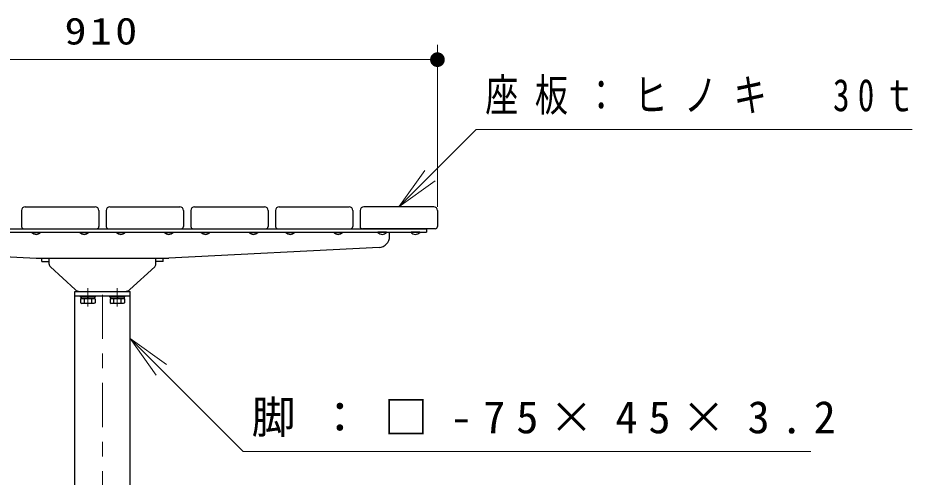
# Model space of a CAD drawing. Units: millimetres at full size, sheet at 1:20; details may follow other scales. Extents: x -7700 to 0, y 0 to 5340.
# Drawn here: x -2402 to -1187, y 2219 to 2843 of the extents above; entities that cross this region are included whole.
import ezdxf

# ---------------------------------------------------------------- set-up
doc = ezdxf.new("R2010")
doc.units = ezdxf.units.MM
doc.header["$LTSCALE"] = 20
doc.linetypes.add('USER2', pattern=[6, 3, -1, 1, -1])
doc.layers.add('layer1', color=7, linetype='Continuous', lineweight=25)
doc.styles.add('ＭＳ ゴシック', font='')
doc.styles.get('ＭＳ ゴシック').set_extended_font_data('MS Gothic')

# ---------------------------------------------------------------- blocks, each defined once
blk = doc.blocks.new('open_arrow')
at = {"color": 0, "linetype": 'Continuous', "lineweight": -2}
blk.add_lwpolyline([(7.5, 1.25), (0, 0), (7.5, -1.25)], dxfattribs=at)
blk = doc.blocks.new('filled_dot')
at = {"color": 0, "linetype": 'Continuous', "lineweight": -2, "const_width": 1.25}
blk.add_lwpolyline([(-0.625, 0, 1), (0.625, 0, 1)], format="xyb", close=True, dxfattribs=at)

msp = doc.modelspace()

# ---------------------------------------------------------------- linework, layer by layer
at = {"layer": 'layer1', "lineweight": 13}
for p, q in [((-1831.76, 2586.39), (-1831.76, 2806.39)), ((-2741.76, 2786.39), (-1831.76, 2786.39))]:
    msp.add_line(p, q, dxfattribs=at)
at = {"layer": 'layer1', "color": 3}
for p, q in [((-2396.76, 2581.39), (-2396.76, 2559.39)), ((-2391.76, 2586.39), (-2296.76, 2586.39)), ((-2291.76, 2581.39), (-2291.76, 2559.39)), ((-2281.76, 2581.39), (-2281.76, 2559.39)), ((-2276.76, 2586.39), (-2181.76, 2586.39)), ((-2176.76, 2581.39), (-2176.76, 2559.39)), ((-2166.76, 2581.39), (-2166.76, 2559.39)), ((-2161.76, 2586.39), (-2066.76, 2586.39)), ((-2061.76, 2581.39), (-2061.76, 2559.39)), ((-2051.76, 2581.39), (-2051.76, 2559.39)), ((-2046.76, 2586.39), (-1951.76, 2586.39)), ((-1946.76, 2581.39), (-1946.76, 2559.39)), ((-1936.76, 2581.39), (-1936.76, 2559.39)), ((-1836.76, 2586.39), (-1931.76, 2586.39)), ((-1831.76, 2581.39), (-1831.76, 2559.39)), ((-2393.76, 2556.39), (-2294.76, 2556.39)), ((-2278.76, 2556.39), (-2179.76, 2556.39)), ((-2163.76, 2556.39), (-2064.76, 2556.39)), ((-2048.76, 2556.39), (-1949.76, 2556.39)), ((-1834.76, 2556.39), (-1933.76, 2556.39))]:
    msp.add_line(p, q, dxfattribs=at)
at = {"layer": 'layer1'}
msp.add_line((-2726.76, 2556.39), (-1846.76, 2556.39), dxfattribs=at)
at = {"layer": 'layer1', "color": 140}
for p, q in [((-2726.76, 2551.89), (-1846.76, 2551.89)), ((-2382.66, 2551.89), (-2370.86, 2551.89)), ((-2382.66, 2551.89), (-2382.66, 2551.39)), ((-2382.66, 2551.39), (-2370.86, 2551.39)), ((-2370.86, 2551.89), (-2370.86, 2551.39)), ((-2317.66, 2551.89), (-2305.86, 2551.89)), ((-2317.66, 2551.89), (-2317.66, 2551.39)), ((-2317.66, 2551.39), (-2305.86, 2551.39)), ((-2305.86, 2551.89), (-2305.86, 2551.39)), ((-2267.66, 2551.89), (-2255.86, 2551.89)), ((-2267.66, 2551.89), (-2267.66, 2551.39)), ((-2267.66, 2551.39), (-2255.86, 2551.39)), ((-2255.86, 2551.89), (-2255.86, 2551.39)), ((-2202.66, 2551.89), (-2190.86, 2551.89)), ((-2202.66, 2551.89), (-2202.66, 2551.39)), ((-2202.66, 2551.39), (-2190.86, 2551.39)), ((-2190.86, 2551.89), (-2190.86, 2551.39)), ((-2152.66, 2551.89), (-2140.86, 2551.89)), ((-2152.66, 2551.89), (-2152.66, 2551.39)), ((-2152.66, 2551.39), (-2140.86, 2551.39)), ((-2140.86, 2551.89), (-2140.86, 2551.39)), ((-2087.66, 2551.89), (-2075.86, 2551.89)), ((-2087.66, 2551.89), (-2087.66, 2551.39)), ((-2087.66, 2551.39), (-2075.86, 2551.39)), ((-2075.86, 2551.89), (-2075.86, 2551.39)), ((-2037.66, 2551.89), (-2025.86, 2551.89)), ((-2037.66, 2551.89), (-2037.66, 2551.39)), ((-2037.66, 2551.39), (-2025.86, 2551.39)), ((-2025.86, 2551.89), (-2025.86, 2551.39)), ((-1972.66, 2551.89), (-1960.86, 2551.89)), ((-1972.66, 2551.89), (-1972.66, 2551.39)), ((-1972.66, 2551.39), (-1960.86, 2551.39)), ((-1960.86, 2551.89), (-1960.86, 2551.39)), ((-1900.86, 2551.89), (-1912.66, 2551.89)), ((-1912.66, 2551.89), (-1912.66, 2551.39)), ((-1900.86, 2551.39), (-1912.66, 2551.39)), ((-1900.86, 2551.89), (-1900.86, 2551.39)), ((-1896.76, 2546.13), (-1896.76, 2551.89)), ((-1855.86, 2551.89), (-1867.66, 2551.89)), ((-1867.66, 2551.89), (-1867.66, 2551.39)), ((-1855.86, 2551.39), (-1867.66, 2551.39)), ((-1855.86, 2551.89), (-1855.86, 2551.39)), ((-1846.76, 2556.39), (-1846.76, 2551.89)), ((-2662.53, 2531.15), (-2376.76, 2516.39)), ((-1910.99, 2531.15), (-2196.76, 2516.39)), ((-2376.76, 2516.39), (-2196.76, 2516.39)), ((-2369.26, 2511.89), (-2369.26, 2516.39)), ((-2369.26, 2516.39), (-2204.26, 2516.39)), ((-2359.26, 2508.58), (-2359.26, 2516.39)), ((-2214.26, 2508.58), (-2214.26, 2516.39)), ((-2204.26, 2511.89), (-2204.26, 2516.39)), ((-2369.26, 2511.89), (-2359.26, 2511.89)), ((-2357.65, 2504.9), (-2323.86, 2473.77)), ((-2215.87, 2504.9), (-2249.66, 2473.77)), ((-2204.26, 2511.89), (-2214.26, 2511.89)), ((-2324.26, 2471.39), (-2249.26, 2471.39)), ((-2324.26, 1936.39), (-2324.26, 2471.39)), ((-2317.76, 2471.39), (-2255.76, 2471.39)), ((-2249.26, 1936.39), (-2249.26, 2471.39)), ((-2324.26, 2465.39), (-2249.26, 2465.39))]:
    msp.add_line(p, q, dxfattribs=at)
at = {"layer": 'layer1', "color": 140, "linetype": 'USER2', "lineweight": 13}
for p, q in [((-2306.76, 2450.92), (-2306.76, 2475.92)), ((-2266.76, 2450.92), (-2266.76, 2475.92))]:
    msp.add_line(p, q, dxfattribs=at)
at = {"layer": 'layer1', "linetype": 'USER2', "lineweight": 13}
msp.add_line((-2286.76, 2466.89), (-2286.76, 1863.54), dxfattribs=at)
at = {"layer": 'layer1', "color": 121}
for p, q in [((-2317.26, 2465.39), (-2296.26, 2465.39)), ((-2317.26, 2465.39), (-2317.26, 2463.89)), ((-2317.26, 2463.89), (-2296.26, 2463.89)), ((-2296.94, 2461.39), (-2316.57, 2461.39)), ((-2316.57, 2461.39), (-2316.57, 2455.89)), ((-2316.57, 2455.89), (-2315.01, 2454.99)), ((-2315.96, 2463.89), (-2315.96, 2461.39)), ((-2297.56, 2463.89), (-2315.96, 2463.89)), ((-2297.56, 2461.39), (-2315.96, 2461.39)), ((-2298.51, 2454.99), (-2315.01, 2454.99)), ((-2311.67, 2461.39), (-2311.67, 2455.89)), ((-2307.43, 2463.89), (-2306.76, 2461.39)), ((-2306.76, 2463.89), (-2306.09, 2461.39)), ((-2301.85, 2461.39), (-2301.85, 2455.89)), ((-2296.94, 2455.89), (-2298.51, 2454.99)), ((-2297.56, 2463.89), (-2297.56, 2461.39)), ((-2296.94, 2461.39), (-2296.94, 2455.89)), ((-2296.26, 2463.89), (-2296.26, 2465.39)), ((-2277.26, 2465.39), (-2256.26, 2465.39)), ((-2277.26, 2465.39), (-2277.26, 2463.89)), ((-2277.26, 2463.89), (-2256.26, 2463.89)), ((-2256.94, 2461.39), (-2276.57, 2461.39)), ((-2276.57, 2461.39), (-2276.57, 2455.89)), ((-2276.57, 2455.89), (-2275.01, 2454.99)), ((-2275.96, 2463.89), (-2275.96, 2461.39)), ((-2257.56, 2463.89), (-2275.96, 2463.89)), ((-2257.56, 2461.39), (-2275.96, 2461.39)), ((-2258.51, 2454.99), (-2275.01, 2454.99)), ((-2271.67, 2461.39), (-2271.67, 2455.89)), ((-2267.43, 2463.89), (-2266.76, 2461.39)), ((-2266.76, 2463.89), (-2266.09, 2461.39)), ((-2261.85, 2461.39), (-2261.85, 2455.89)), ((-2256.94, 2455.89), (-2258.51, 2454.99)), ((-2257.56, 2463.89), (-2257.56, 2461.39)), ((-2256.94, 2461.39), (-2256.94, 2455.89)), ((-2256.26, 2463.89), (-2256.26, 2465.39))]:
    msp.add_line(p, q, dxfattribs=at)
at = {"layer": 'layer1', "lineweight": 13}
for points in [[(-1884.26, 2586.39), (-1779.21, 2691.43), (-1186.85, 2691.43)], [(-2249.26, 2407.1), (-2095.71, 2253.56), (-1324.34, 2253.56)]]:
    msp.add_lwpolyline(points, dxfattribs=at)
at = {"layer": 'layer1', "color": 3}
for centre, radius, start, end in [((-2391.76, 2581.39), 5, 90, 180), ((-2296.76, 2581.39), 5, 0, 90), ((-2276.76, 2581.39), 5, 90, 180), ((-2181.76, 2581.39), 5, 0, 90), ((-2161.76, 2581.39), 5, 90, 180), ((-2066.76, 2581.39), 5, 0, 90), ((-2046.76, 2581.39), 5, 90, 180), ((-1951.76, 2581.39), 5, 0, 90), ((-1931.76, 2581.39), 5, 90, 180), ((-1836.76, 2581.39), 5, 0, 90), ((-2393.76, 2559.39), 3, 180, 270), ((-2294.76, 2559.39), 3, 270, 0), ((-2278.76, 2559.39), 3, 180, 270), ((-2179.76, 2559.39), 3, 270, 0), ((-2163.76, 2559.39), 3, 180, 270), ((-2064.76, 2559.39), 3, 270, 0), ((-2048.76, 2559.39), 3, 180, 270), ((-1949.76, 2559.39), 3, 270, 0), ((-1933.76, 2559.39), 3, 180, 270), ((-1834.76, 2559.39), 3, 270, 0)]:
    msp.add_arc(centre, radius, start, end, dxfattribs=at)
at = {"layer": 'layer1', "color": 140}
for centre, radius, start, end in [((-2376.76, 2556.78), 7.99, 222.43594, 317.56406), ((-2311.76, 2556.78), 7.99, 222.43594, 317.56406), ((-2261.76, 2556.78), 7.99, 222.43594, 317.56406), ((-2196.76, 2556.78), 7.99, 222.43594, 317.56406), ((-2146.76, 2556.78), 7.99, 222.43594, 317.56406), ((-2081.76, 2556.78), 7.99, 222.43594, 317.56406), ((-2031.76, 2556.78), 7.99, 222.43594, 317.56406), ((-1966.76, 2556.78), 7.99, 222.43594, 317.56406), ((-1906.76, 2556.78), 7.99, 222.43594, 317.56406), ((-1861.76, 2556.78), 7.99, 222.43594, 317.56406), ((-1911.76, 2546.13), 15, 272.95765, 0), ((-2354.26, 2508.58), 5, 180, 227.34267), ((-2219.26, 2508.58), 5, 312.65733, 0), ((-2317.76, 2480.39), 9, 227.34267, 270), ((-2255.76, 2480.39), 9, 270, 312.65733)]:
    msp.add_arc(centre, radius, start, end, dxfattribs=at)
at = {"layer": 'layer1', "color": 121}
for centre, radius, start, end in [((-2314.12, 2460.14), 4.91, 240.00001, 299.99999), ((-2306.76, 2468.77), 13.78, 249.136, 290.864), ((-2299.4, 2460.14), 4.91, 240.00001, 299.99999), ((-2274.12, 2460.14), 4.91, 240.00001, 299.99999), ((-2266.76, 2468.77), 13.78, 249.136, 290.864), ((-2259.4, 2460.14), 4.91, 240.00001, 299.99999)]:
    msp.add_arc(centre, radius, start, end, dxfattribs=at)

# ---------------------------------------------------------------- block references
at = {"layer": 'layer1', "lineweight": 13, "xscale": 8, "yscale": 8}
for name, p, rotation in [('filled_dot', (-1831.76, 2786.39), 180), ('open_arrow', (-1884.26, 2586.39), 45), ('open_arrow', (-2249.26, 2407.1), 315)]:
    msp.add_blockref(name, p, dxfattribs=dict(at, rotation=rotation))

# ---------------------------------------------------------------- texts
at = {"layer": 'layer1', "style": 'ＭＳ ゴシック'}
for s, insert, char_height, attachment_point in [('\\T1.15;\\W1.2;910', (-2286.76, 2806.39), 36.66, 8), ('\\T1.5;\\W0.75;座板：ヒノキ\u300030ｔ', (-1766.85, 2711.43), 43.99, 7), ('\\T1.5;脚：□-75×45×3.2', (-2084.34, 2273.56), 43.99, 7)]:
    msp.add_mtext(s, dxfattribs=dict(at, insert=insert, char_height=char_height, attachment_point=attachment_point))

doc.saveas('drawing.dxf')
